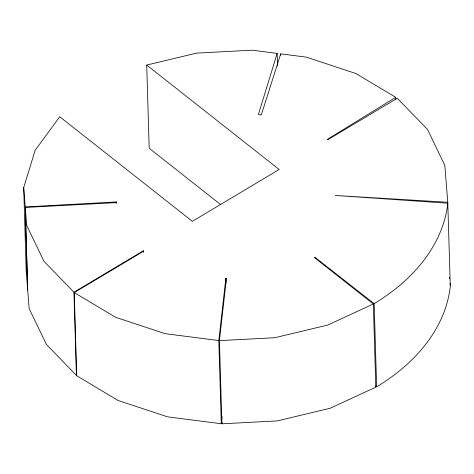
<?xml version="1.0" encoding="UTF-8"?>
<svg xmlns="http://www.w3.org/2000/svg" width="474" height="474" viewBox="0 0 474 474"><rect width="100%" height="100%" fill="white"/><g stroke="black" fill="none" stroke-linecap="round" stroke-linejoin="round"><path stroke-width="0.71" d="M277.533 65.916L277.16 53.402L252.097 50.185L196.657 53.112L146.715 65.056L279.174 169.502L192.355 221.317L59.748 116.758L35.153 150.276L23.7 187.597L26.171 270.778L27.699 290.1L25.229 206.919L116.237 201.942L116.314 202.647L25.27 207.452L27.741 290.633L29.169 308.633L46.416 344.438L76.397 375.414L73.926 292.233L143.326 250.811L143.723 251.125L74.264 292.577L76.735 375.758L118.056 400.453L167.571 416.847L221.281 423.738L218.816 340.557L225.831 278.351L226.43 278.398L219.432 340.634L221.903 423.815L277.343 420.888L330.123 408.262L375.811 387.187L373.34 304.006L314.392 257.524L314.854 257.246L374.17 303.621L376.64 386.802L375.473 385.895M221.281 423.738L222.11 416.421M221.903 423.815L222.069 422.352M277.16 53.402L258.407 114.507L261.275 115.046L280.703 53.852L306.429 57.153L355.944 73.547L395.689 97.3L395.754 99.51M395.689 97.3L327.416 139.386L327.812 139.694L397.265 98.242L427.584 129.562L444.831 165.367L447.758 202.262L450.3 286.403A212.743 145.364 -1.7 0 1 376.64 386.802M373.34 304.006L327.653 325.087L274.879 337.707L219.432 340.634M447.758 202.262L335.296 195.466L447.829 203.222A212.743 145.364 -1.7 0 1 374.17 303.621M218.816 340.557L165.1 333.666L115.591 317.272L74.264 292.577M220.641 204.584L149.186 148.238L146.715 65.056M73.926 292.233L43.946 261.257L26.698 225.452L25.27 207.452M449.583 277.326L449.696 278.801M450.051 283.227L450.223 285.443M23.7 187.597L25.229 206.919M280.703 53.852L280.744 55.328M225.831 278.351L225.985 283.505M143.326 250.811L143.373 252.287M116.237 201.942L116.284 203.417"/></g></svg>
